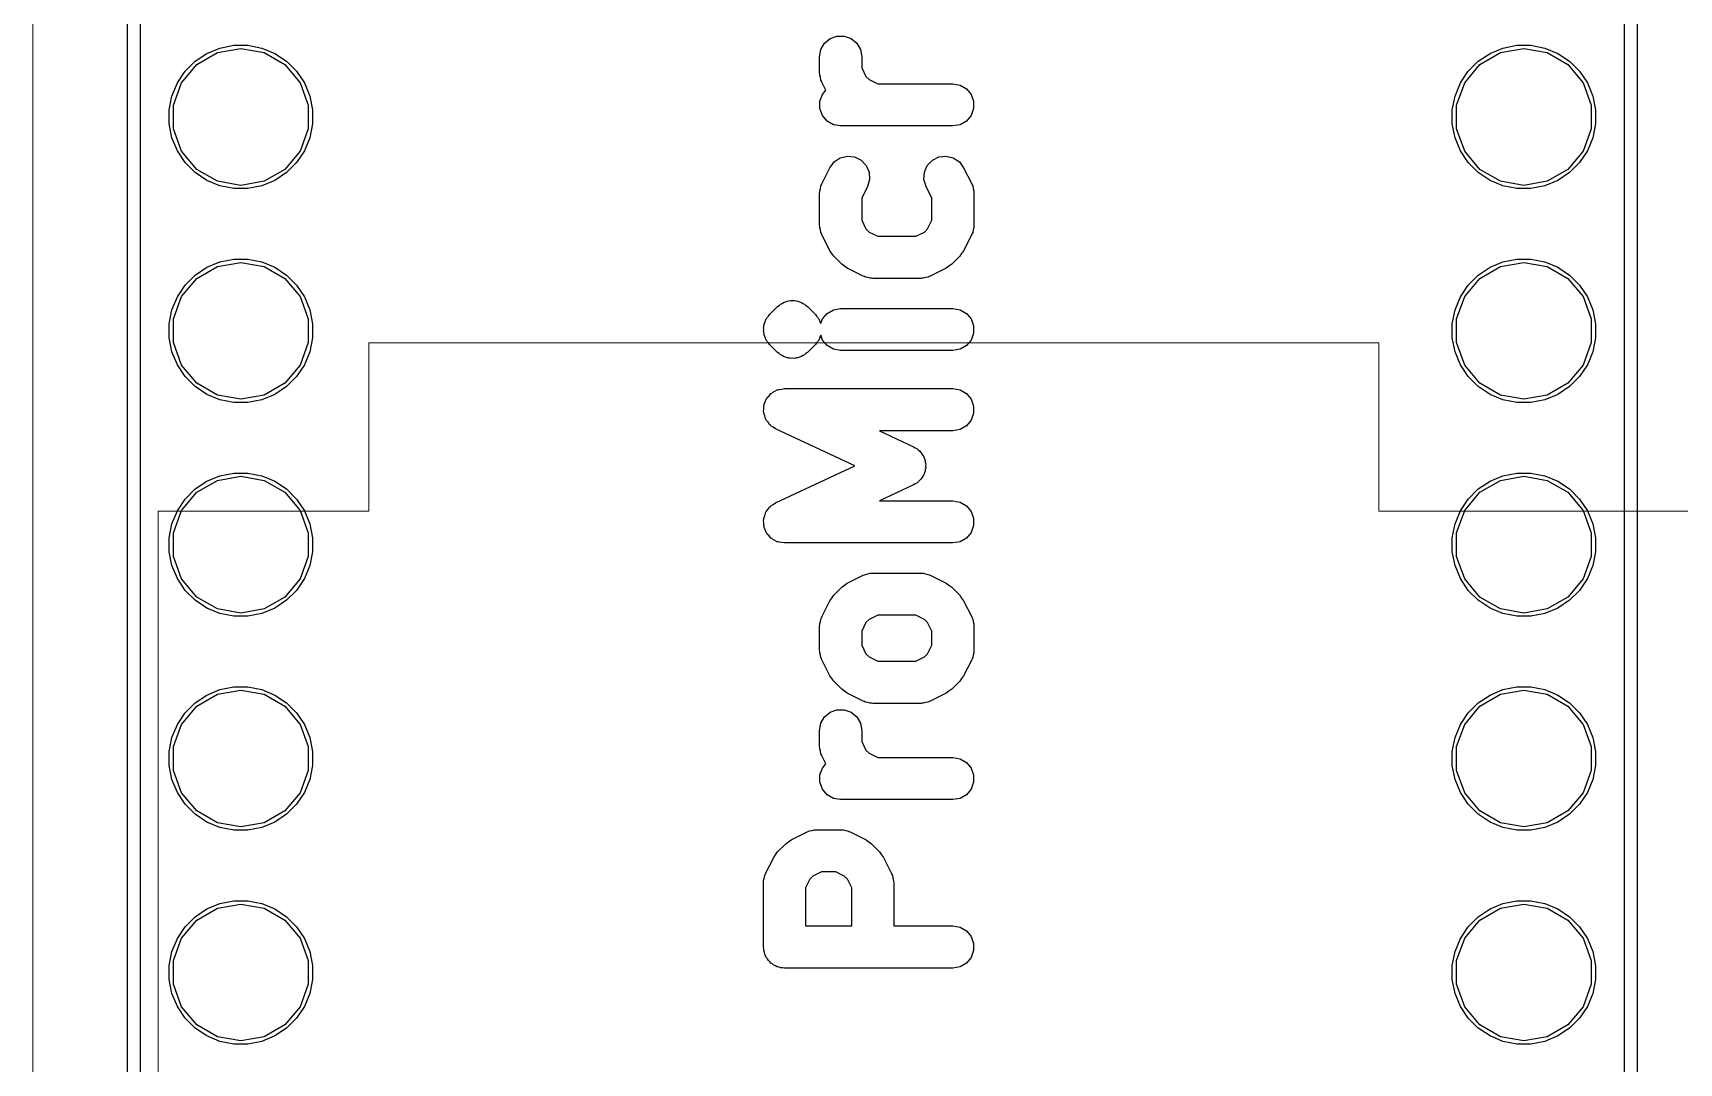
# Model space of a CAD drawing. Header units: millimetres. Extents: x 13 to 222, y -3 to 195.
# Drawn here: x 31.83 to 51.38, y 159.06 to 171.29 of the extents above; entities that cross this region are included whole.
import ezdxf

# ---------------------------------------------------------------- set-up
doc = ezdxf.new("R2010")
doc.units = ezdxf.units.MM
doc.header["$MEASUREMENT"] = 0
doc.layers.add('Ergodox plate', color=7, linetype='Continuous', lineweight=0, true_color=0xf6921e)
doc.layers.add('Orig switch cut', color=7, linetype='Continuous', lineweight=0, true_color=0xde3535)
doc.layers.add('Mask', color=134, linetype='Continuous')
doc.layers.add('Silk', color=142, linetype='Continuous')

msp = doc.modelspace()

# ---------------------------------------------------------------- linework, layer by layer
at = {"layer": 'Ergodox plate'}
msp.add_lwpolyline([(70.011, 155.409), (70.011, 165.611), (47.818, 165.611), (47.818, 167.611), (35.818, 167.611), (35.818, 165.611), (33.318, 165.611), (33.318, 155.409), (35.818, 155.409), (35.818, 153.409), (47.818, 153.409), (47.818, 155.409)], close=True, dxfattribs=at)
at = {"layer": 'Mask', "linetype": 'Continuous'}
for p, q in [((33.897, 171.048), (34.051, 171.112)), ((34.051, 171.112), (34.216, 171.145)), ((34.216, 171.145), (34.383, 171.145)), ((34.383, 171.145), (34.548, 171.112)), ((34.548, 171.112), (34.703, 171.048)), ((49.137, 171.048), (49.291, 171.112)), ((49.291, 171.112), (49.456, 171.145)), ((49.456, 171.145), (49.623, 171.145)), ((49.623, 171.145), (49.788, 171.112)), ((49.788, 171.112), (49.943, 171.048)), ((33.639, 170.836), (33.757, 170.955)), ((33.757, 170.955), (33.897, 171.048)), ((34.703, 171.048), (34.842, 170.955)), ((34.842, 170.955), (34.961, 170.836)), ((48.879, 170.836), (48.997, 170.955)), ((48.997, 170.955), (49.137, 171.048)), ((49.943, 171.048), (50.082, 170.955)), ((50.082, 170.955), (50.201, 170.836)), ((33.481, 170.542), (33.546, 170.697)), ((33.546, 170.697), (33.639, 170.836)), ((34.961, 170.836), (35.054, 170.697)), ((35.054, 170.697), (35.118, 170.542)), ((48.721, 170.542), (48.786, 170.697)), ((48.786, 170.697), (48.879, 170.836)), ((50.201, 170.836), (50.294, 170.697)), ((50.294, 170.697), (50.358, 170.542)), ((33.449, 170.377), (33.481, 170.542)), ((35.118, 170.542), (35.151, 170.377)), ((48.689, 170.377), (48.721, 170.542)), ((50.358, 170.542), (50.391, 170.377)), ((33.449, 170.21), (33.449, 170.377)), ((35.151, 170.377), (35.151, 170.21)), ((48.689, 170.21), (48.689, 170.377)), ((50.391, 170.377), (50.391, 170.21)), ((33.481, 170.045), (33.449, 170.21)), ((35.151, 170.21), (35.118, 170.045)), ((48.721, 170.045), (48.689, 170.21)), ((50.391, 170.21), (50.358, 170.045)), ((33.546, 169.891), (33.481, 170.045)), ((35.118, 170.045), (35.054, 169.891)), ((48.786, 169.891), (48.721, 170.045)), ((50.358, 170.045), (50.294, 169.891)), ((33.639, 169.751), (33.546, 169.891)), ((33.757, 169.633), (33.639, 169.751)), ((34.961, 169.751), (34.842, 169.633)), ((35.054, 169.891), (34.961, 169.751)), ((48.879, 169.751), (48.786, 169.891)), ((48.997, 169.633), (48.879, 169.751)), ((50.201, 169.751), (50.082, 169.633)), ((50.294, 169.891), (50.201, 169.751)), ((33.897, 169.539), (33.757, 169.633)), ((34.051, 169.475), (33.897, 169.539)), ((34.703, 169.539), (34.548, 169.475)), ((34.842, 169.633), (34.703, 169.539)), ((49.137, 169.539), (48.997, 169.633)), ((49.291, 169.475), (49.137, 169.539)), ((49.943, 169.539), (49.788, 169.475)), ((50.082, 169.633), (49.943, 169.539)), ((34.216, 169.443), (34.051, 169.475)), ((34.383, 169.443), (34.216, 169.443)), ((34.548, 169.475), (34.383, 169.443)), ((49.456, 169.443), (49.291, 169.475)), ((49.623, 169.443), (49.456, 169.443)), ((49.788, 169.475), (49.623, 169.443)), ((33.897, 168.508), (34.051, 168.572)), ((34.051, 168.572), (34.216, 168.605)), ((34.216, 168.605), (34.383, 168.605)), ((34.383, 168.605), (34.548, 168.572)), ((34.548, 168.572), (34.703, 168.508)), ((49.137, 168.508), (49.291, 168.572)), ((49.291, 168.572), (49.456, 168.605)), ((49.456, 168.605), (49.623, 168.605)), ((49.623, 168.605), (49.788, 168.572)), ((49.788, 168.572), (49.943, 168.508)), ((33.639, 168.296), (33.757, 168.415)), ((33.757, 168.415), (33.897, 168.508)), ((34.703, 168.508), (34.842, 168.415)), ((34.842, 168.415), (34.961, 168.296)), ((48.879, 168.296), (48.997, 168.415)), ((48.997, 168.415), (49.137, 168.508)), ((49.943, 168.508), (50.082, 168.415)), ((50.082, 168.415), (50.201, 168.296)), ((33.481, 168.002), (33.546, 168.157)), ((33.546, 168.157), (33.639, 168.296)), ((34.961, 168.296), (35.054, 168.157)), ((35.054, 168.157), (35.118, 168.002)), ((48.721, 168.002), (48.786, 168.157)), ((48.786, 168.157), (48.879, 168.296)), ((50.201, 168.296), (50.294, 168.157)), ((50.294, 168.157), (50.358, 168.002)), ((33.449, 167.837), (33.481, 168.002)), ((35.118, 168.002), (35.151, 167.837)), ((48.689, 167.837), (48.721, 168.002)), ((50.358, 168.002), (50.391, 167.837)), ((33.449, 167.67), (33.449, 167.837)), ((35.151, 167.837), (35.151, 167.67)), ((48.689, 167.67), (48.689, 167.837)), ((50.391, 167.837), (50.391, 167.67)), ((33.481, 167.505), (33.449, 167.67)), ((35.151, 167.67), (35.118, 167.505)), ((48.721, 167.505), (48.689, 167.67)), ((50.391, 167.67), (50.358, 167.505)), ((33.546, 167.351), (33.481, 167.505)), ((35.118, 167.505), (35.054, 167.351)), ((48.786, 167.351), (48.721, 167.505)), ((50.358, 167.505), (50.294, 167.351)), ((33.639, 167.211), (33.546, 167.351)), ((33.757, 167.093), (33.639, 167.211)), ((34.961, 167.211), (34.842, 167.093)), ((35.054, 167.351), (34.961, 167.211)), ((48.879, 167.211), (48.786, 167.351)), ((48.997, 167.093), (48.879, 167.211)), ((50.201, 167.211), (50.082, 167.093)), ((50.294, 167.351), (50.201, 167.211)), ((33.897, 166.999), (33.757, 167.093)), ((34.051, 166.935), (33.897, 166.999)), ((34.703, 166.999), (34.548, 166.935)), ((34.842, 167.093), (34.703, 166.999)), ((49.137, 166.999), (48.997, 167.093)), ((49.291, 166.935), (49.137, 166.999)), ((49.943, 166.999), (49.788, 166.935)), ((50.082, 167.093), (49.943, 166.999)), ((34.216, 166.903), (34.051, 166.935)), ((34.383, 166.903), (34.216, 166.903)), ((34.548, 166.935), (34.383, 166.903)), ((49.456, 166.903), (49.291, 166.935)), ((49.623, 166.903), (49.456, 166.903)), ((49.788, 166.935), (49.623, 166.903)), ((33.897, 165.968), (34.051, 166.032)), ((34.051, 166.032), (34.216, 166.065)), ((34.216, 166.065), (34.383, 166.065)), ((34.383, 166.065), (34.548, 166.032)), ((34.548, 166.032), (34.703, 165.968)), ((49.137, 165.968), (49.291, 166.032)), ((49.291, 166.032), (49.456, 166.065)), ((49.456, 166.065), (49.623, 166.065)), ((49.623, 166.065), (49.788, 166.032)), ((49.788, 166.032), (49.943, 165.968)), ((33.639, 165.756), (33.757, 165.875)), ((33.757, 165.875), (33.897, 165.968)), ((34.703, 165.968), (34.842, 165.875)), ((34.842, 165.875), (34.961, 165.756)), ((48.879, 165.756), (48.997, 165.875)), ((48.997, 165.875), (49.137, 165.968)), ((49.943, 165.968), (50.082, 165.875)), ((50.082, 165.875), (50.201, 165.756)), ((33.481, 165.462), (33.546, 165.617)), ((33.546, 165.617), (33.639, 165.756)), ((34.961, 165.756), (35.054, 165.617)), ((35.054, 165.617), (35.118, 165.462)), ((48.721, 165.462), (48.786, 165.617)), ((48.786, 165.617), (48.879, 165.756)), ((50.201, 165.756), (50.294, 165.617)), ((50.294, 165.617), (50.358, 165.462)), ((33.449, 165.297), (33.481, 165.462)), ((35.118, 165.462), (35.151, 165.297)), ((48.689, 165.297), (48.721, 165.462)), ((50.358, 165.462), (50.391, 165.297)), ((33.449, 165.13), (33.449, 165.297)), ((35.151, 165.297), (35.151, 165.13)), ((48.689, 165.13), (48.689, 165.297)), ((50.391, 165.297), (50.391, 165.13)), ((33.481, 164.965), (33.449, 165.13)), ((35.151, 165.13), (35.118, 164.965)), ((48.721, 164.965), (48.689, 165.13)), ((50.391, 165.13), (50.358, 164.965)), ((33.546, 164.811), (33.481, 164.965)), ((35.118, 164.965), (35.054, 164.811)), ((48.786, 164.811), (48.721, 164.965)), ((50.358, 164.965), (50.294, 164.811)), ((33.639, 164.671), (33.546, 164.811)), ((33.757, 164.553), (33.639, 164.671)), ((34.961, 164.671), (34.842, 164.553)), ((35.054, 164.811), (34.961, 164.671)), ((48.879, 164.671), (48.786, 164.811)), ((48.997, 164.553), (48.879, 164.671)), ((50.201, 164.671), (50.082, 164.553)), ((50.294, 164.811), (50.201, 164.671)), ((33.897, 164.459), (33.757, 164.553)), ((34.051, 164.395), (33.897, 164.459)), ((34.703, 164.459), (34.548, 164.395)), ((34.842, 164.553), (34.703, 164.459)), ((49.137, 164.459), (48.997, 164.553)), ((49.291, 164.395), (49.137, 164.459)), ((49.943, 164.459), (49.788, 164.395)), ((50.082, 164.553), (49.943, 164.459)), ((34.216, 164.363), (34.051, 164.395)), ((34.383, 164.363), (34.216, 164.363)), ((34.548, 164.395), (34.383, 164.363)), ((49.456, 164.363), (49.291, 164.395)), ((49.623, 164.363), (49.456, 164.363)), ((49.788, 164.395), (49.623, 164.363)), ((33.897, 163.428), (34.051, 163.492)), ((34.051, 163.492), (34.216, 163.525)), ((34.216, 163.525), (34.383, 163.525)), ((34.383, 163.525), (34.548, 163.492)), ((34.548, 163.492), (34.703, 163.428)), ((49.137, 163.428), (49.291, 163.492)), ((49.291, 163.492), (49.456, 163.525)), ((49.456, 163.525), (49.623, 163.525)), ((49.623, 163.525), (49.788, 163.492)), ((49.788, 163.492), (49.943, 163.428)), ((33.639, 163.216), (33.757, 163.335)), ((33.757, 163.335), (33.897, 163.428)), ((34.703, 163.428), (34.842, 163.335)), ((34.842, 163.335), (34.961, 163.216)), ((48.879, 163.216), (48.997, 163.335)), ((48.997, 163.335), (49.137, 163.428)), ((49.943, 163.428), (50.082, 163.335)), ((50.082, 163.335), (50.201, 163.216)), ((33.481, 162.922), (33.546, 163.077)), ((33.546, 163.077), (33.639, 163.216)), ((34.961, 163.216), (35.054, 163.077)), ((35.054, 163.077), (35.118, 162.922)), ((48.721, 162.922), (48.786, 163.077)), ((48.786, 163.077), (48.879, 163.216)), ((50.201, 163.216), (50.294, 163.077)), ((50.294, 163.077), (50.358, 162.922)), ((33.449, 162.757), (33.481, 162.922)), ((35.118, 162.922), (35.151, 162.757)), ((48.689, 162.757), (48.721, 162.922)), ((50.358, 162.922), (50.391, 162.757)), ((33.449, 162.59), (33.449, 162.757)), ((35.151, 162.757), (35.151, 162.59)), ((48.689, 162.59), (48.689, 162.757)), ((50.391, 162.757), (50.391, 162.59)), ((33.481, 162.425), (33.449, 162.59)), ((35.151, 162.59), (35.118, 162.425)), ((48.721, 162.425), (48.689, 162.59)), ((50.391, 162.59), (50.358, 162.425)), ((33.546, 162.271), (33.481, 162.425)), ((35.118, 162.425), (35.054, 162.271)), ((48.786, 162.271), (48.721, 162.425)), ((50.358, 162.425), (50.294, 162.271)), ((33.639, 162.131), (33.546, 162.271)), ((33.757, 162.013), (33.639, 162.131)), ((34.961, 162.131), (34.842, 162.013)), ((35.054, 162.271), (34.961, 162.131)), ((48.879, 162.131), (48.786, 162.271)), ((48.997, 162.013), (48.879, 162.131)), ((50.201, 162.131), (50.082, 162.013)), ((50.294, 162.271), (50.201, 162.131)), ((33.897, 161.919), (33.757, 162.013)), ((34.051, 161.855), (33.897, 161.919)), ((34.703, 161.919), (34.548, 161.855)), ((34.842, 162.013), (34.703, 161.919)), ((49.137, 161.919), (48.997, 162.013)), ((49.291, 161.855), (49.137, 161.919)), ((49.943, 161.919), (49.788, 161.855)), ((50.082, 162.013), (49.943, 161.919)), ((34.216, 161.823), (34.051, 161.855)), ((34.383, 161.823), (34.216, 161.823)), ((34.548, 161.855), (34.383, 161.823)), ((49.456, 161.823), (49.291, 161.855)), ((49.623, 161.823), (49.456, 161.823)), ((49.788, 161.855), (49.623, 161.823)), ((33.897, 160.888), (34.051, 160.952)), ((34.051, 160.952), (34.216, 160.985)), ((34.216, 160.985), (34.383, 160.985)), ((34.383, 160.985), (34.548, 160.952)), ((34.548, 160.952), (34.703, 160.888)), ((49.137, 160.888), (49.291, 160.952)), ((49.291, 160.952), (49.456, 160.985)), ((49.456, 160.985), (49.623, 160.985)), ((49.623, 160.985), (49.788, 160.952)), ((49.788, 160.952), (49.943, 160.888)), ((33.639, 160.676), (33.757, 160.795)), ((33.757, 160.795), (33.897, 160.888)), ((34.703, 160.888), (34.842, 160.795)), ((34.842, 160.795), (34.961, 160.676)), ((48.879, 160.676), (48.997, 160.795)), ((48.997, 160.795), (49.137, 160.888)), ((49.943, 160.888), (50.082, 160.795)), ((50.082, 160.795), (50.201, 160.676)), ((33.481, 160.382), (33.546, 160.537)), ((33.546, 160.537), (33.639, 160.676)), ((34.961, 160.676), (35.054, 160.537)), ((35.054, 160.537), (35.118, 160.382)), ((48.721, 160.382), (48.786, 160.537)), ((48.786, 160.537), (48.879, 160.676)), ((50.201, 160.676), (50.294, 160.537)), ((50.294, 160.537), (50.358, 160.382)), ((33.449, 160.217), (33.481, 160.382)), ((35.118, 160.382), (35.151, 160.217)), ((48.689, 160.217), (48.721, 160.382)), ((50.358, 160.382), (50.391, 160.217)), ((33.449, 160.05), (33.449, 160.217)), ((35.151, 160.217), (35.151, 160.05)), ((48.689, 160.05), (48.689, 160.217)), ((50.391, 160.217), (50.391, 160.05)), ((33.481, 159.885), (33.449, 160.05)), ((35.151, 160.05), (35.118, 159.885)), ((48.721, 159.885), (48.689, 160.05)), ((50.391, 160.05), (50.358, 159.885)), ((33.546, 159.731), (33.481, 159.885)), ((35.118, 159.885), (35.054, 159.731)), ((48.786, 159.731), (48.721, 159.885)), ((50.358, 159.885), (50.294, 159.731)), ((33.639, 159.591), (33.546, 159.731)), ((33.757, 159.473), (33.639, 159.591)), ((34.961, 159.591), (34.842, 159.473)), ((35.054, 159.731), (34.961, 159.591)), ((48.879, 159.591), (48.786, 159.731)), ((48.997, 159.473), (48.879, 159.591)), ((50.201, 159.591), (50.082, 159.473)), ((50.294, 159.731), (50.201, 159.591)), ((33.897, 159.379), (33.757, 159.473)), ((34.051, 159.315), (33.897, 159.379)), ((34.703, 159.379), (34.548, 159.315)), ((34.842, 159.473), (34.703, 159.379)), ((49.137, 159.379), (48.997, 159.473)), ((49.291, 159.315), (49.137, 159.379)), ((49.943, 159.379), (49.788, 159.315)), ((50.082, 159.473), (49.943, 159.379)), ((34.216, 159.283), (34.051, 159.315)), ((34.383, 159.283), (34.216, 159.283)), ((34.548, 159.315), (34.383, 159.283)), ((49.456, 159.283), (49.291, 159.315)), ((49.623, 159.283), (49.456, 159.283)), ((49.788, 159.315), (49.623, 159.283))]:
    msp.add_line(p, q, dxfattribs=at)
at = {"layer": 'Orig switch cut', "lineweight": 0}
msp.add_line((31.83, 181.98), (31.83, 148.764), dxfattribs=at)
at = {"layer": 'Silk', "linetype": 'Continuous'}
for p, q in [((32.955, 151.257), (32.955, 181.73)), ((33.105, 181.649), (33.105, 151.319)), ((50.735, 151.319), (50.735, 181.649)), ((50.885, 181.73), (50.885, 151.237)), ((34.022, 171.057), (34.3, 171.106)), ((34.3, 171.106), (34.577, 171.057)), ((41.174, 171.007), (41.189, 171.093)), ((41.189, 171.093), (41.232, 171.168)), ((41.232, 171.168), (41.299, 171.224)), ((41.299, 171.224), (41.38, 171.254)), ((41.38, 171.254), (41.467, 171.254)), ((41.467, 171.254), (41.549, 171.224)), ((41.549, 171.224), (41.615, 171.168)), ((41.615, 171.168), (41.659, 171.093)), ((41.659, 171.093), (41.674, 171.007)), ((49.262, 171.057), (49.54, 171.106)), ((49.54, 171.106), (49.817, 171.057)), ((33.596, 170.7), (33.777, 170.916)), ((33.777, 170.916), (34.022, 171.057)), ((34.577, 171.057), (34.822, 170.916)), ((34.822, 170.916), (35.003, 170.7)), ((41.174, 170.817), (41.174, 171.007)), ((41.674, 171.007), (41.674, 170.876)), ((48.836, 170.7), (49.017, 170.916)), ((49.017, 170.916), (49.262, 171.057)), ((49.817, 171.057), (50.062, 170.916)), ((50.062, 170.916), (50.243, 170.7)), ((33.5, 170.435), (33.596, 170.7)), ((35.003, 170.7), (35.1, 170.435)), ((41.176, 170.803), (41.174, 170.817)), ((41.175, 170.788), (41.176, 170.803)), ((41.184, 170.76), (41.175, 170.788)), ((41.189, 170.731), (41.184, 170.76)), ((41.196, 170.719), (41.189, 170.731)), ((41.2, 170.705), (41.196, 170.719)), ((41.248, 170.61), (41.2, 170.705)), ((41.674, 170.876), (41.724, 170.775)), ((41.724, 170.775), (41.762, 170.737)), ((41.762, 170.737), (41.864, 170.686)), ((48.74, 170.435), (48.836, 170.7)), ((50.243, 170.7), (50.34, 170.435)), ((41.177, 170.479), (41.207, 170.561)), ((41.207, 170.561), (41.248, 170.61)), ((41.864, 170.686), (42.757, 170.686)), ((42.757, 170.686), (42.842, 170.671)), ((42.842, 170.671), (42.918, 170.628)), ((42.918, 170.628), (42.973, 170.561)), ((42.973, 170.561), (43.003, 170.479)), ((33.5, 170.153), (33.5, 170.435)), ((35.1, 170.435), (35.1, 170.153)), ((41.177, 170.393), (41.177, 170.479)), ((41.207, 170.311), (41.177, 170.393)), ((41.263, 170.244), (41.207, 170.311)), ((42.973, 170.311), (42.918, 170.244)), ((43.003, 170.393), (42.973, 170.311)), ((43.003, 170.479), (43.003, 170.393)), ((48.74, 170.153), (48.74, 170.435)), ((50.34, 170.435), (50.34, 170.153)), ((33.596, 169.887), (33.5, 170.153)), ((35.1, 170.153), (35.003, 169.887)), ((41.338, 170.201), (41.263, 170.244)), ((41.424, 170.186), (41.338, 170.201)), ((42.757, 170.186), (41.424, 170.186)), ((42.842, 170.201), (42.757, 170.186)), ((42.918, 170.244), (42.842, 170.201)), ((48.836, 169.887), (48.74, 170.153)), ((50.34, 170.153), (50.243, 169.887)), ((33.777, 169.671), (33.596, 169.887)), ((35.003, 169.887), (34.822, 169.671)), ((41.295, 169.691), (41.347, 169.76)), ((41.347, 169.76), (41.419, 169.808)), ((41.419, 169.808), (41.504, 169.828)), ((41.504, 169.828), (41.59, 169.818)), ((41.59, 169.818), (41.668, 169.78)), ((41.668, 169.78), (41.727, 169.717)), ((41.727, 169.717), (41.762, 169.637)), ((42.419, 169.637), (42.453, 169.717)), ((42.453, 169.717), (42.513, 169.78)), ((42.513, 169.78), (42.59, 169.818)), ((42.59, 169.818), (42.677, 169.828)), ((42.677, 169.828), (42.761, 169.808)), ((42.761, 169.808), (42.834, 169.76)), ((42.834, 169.76), (42.885, 169.691)), ((49.017, 169.671), (48.836, 169.887)), ((50.243, 169.887), (50.062, 169.671)), ((34.022, 169.53), (33.777, 169.671)), ((34.3, 169.481), (34.022, 169.53)), ((34.577, 169.53), (34.3, 169.481)), ((34.822, 169.671), (34.577, 169.53)), ((41.2, 169.5), (41.295, 169.691)), ((41.767, 169.55), (41.742, 169.467)), ((41.762, 169.637), (41.767, 169.55)), ((42.413, 169.55), (42.419, 169.637)), ((42.438, 169.467), (42.413, 169.55)), ((42.885, 169.691), (42.981, 169.5)), ((49.262, 169.53), (49.017, 169.671)), ((49.54, 169.481), (49.262, 169.53)), ((49.817, 169.53), (49.54, 169.481)), ((50.062, 169.671), (49.817, 169.53)), ((41.174, 169.388), (41.176, 169.403)), ((41.174, 169.007), (41.174, 169.388)), ((41.175, 169.417), (41.184, 169.445)), ((41.176, 169.403), (41.175, 169.417)), ((41.184, 169.445), (41.189, 169.474)), ((41.189, 169.474), (41.196, 169.486)), ((41.196, 169.486), (41.2, 169.5)), ((41.742, 169.467), (41.674, 169.329)), ((41.674, 169.329), (41.674, 169.066)), ((42.507, 169.329), (42.438, 169.467)), ((42.507, 169.066), (42.507, 169.329)), ((42.981, 169.5), (42.985, 169.486)), ((42.985, 169.486), (42.992, 169.474)), ((42.992, 169.474), (42.997, 169.445)), ((42.997, 169.445), (43.005, 169.417)), ((43.005, 169.417), (43.004, 169.403)), ((43.004, 169.403), (43.007, 169.388)), ((43.007, 169.388), (43.007, 169.007)), ((41.176, 168.993), (41.174, 169.007)), ((41.175, 168.979), (41.176, 168.993)), ((41.184, 168.951), (41.175, 168.979)), ((41.189, 168.922), (41.184, 168.951)), ((41.674, 169.066), (41.724, 168.965)), ((41.724, 168.965), (41.762, 168.927)), ((42.418, 168.927), (42.456, 168.965)), ((42.456, 168.965), (42.507, 169.066)), ((42.997, 168.951), (42.992, 168.922)), ((43.005, 168.979), (42.997, 168.951)), ((43.007, 169.007), (43.004, 168.993)), ((43.004, 168.993), (43.005, 168.979)), ((41.196, 168.909), (41.189, 168.922)), ((41.2, 168.896), (41.196, 168.909)), ((41.295, 168.705), (41.2, 168.896)), ((41.762, 168.927), (41.864, 168.876)), ((41.864, 168.876), (42.317, 168.876)), ((42.317, 168.876), (42.418, 168.927)), ((42.981, 168.896), (42.885, 168.705)), ((42.985, 168.909), (42.981, 168.896)), ((42.992, 168.922), (42.985, 168.909)), ((34.022, 168.517), (34.3, 168.566)), ((34.3, 168.566), (34.577, 168.517)), ((41.319, 168.673), (41.295, 168.705)), ((41.342, 168.64), (41.319, 168.673)), ((41.437, 168.545), (41.342, 168.64)), ((41.47, 168.522), (41.437, 168.545)), ((42.743, 168.545), (42.71, 168.522)), ((42.838, 168.64), (42.743, 168.545)), ((42.861, 168.673), (42.838, 168.64)), ((42.885, 168.705), (42.861, 168.673)), ((49.262, 168.517), (49.54, 168.566)), ((49.54, 168.566), (49.817, 168.517)), ((33.596, 168.16), (33.777, 168.376)), ((33.777, 168.376), (34.022, 168.517)), ((34.577, 168.517), (34.822, 168.376)), ((34.822, 168.376), (35.003, 168.16)), ((41.502, 168.498), (41.47, 168.522)), ((41.693, 168.403), (41.502, 168.498)), ((41.707, 168.399), (41.693, 168.403)), ((41.719, 168.392), (41.707, 168.399)), ((41.748, 168.386), (41.719, 168.392)), ((41.776, 168.378), (41.748, 168.386)), ((41.79, 168.379), (41.776, 168.378)), ((41.805, 168.376), (41.79, 168.379)), ((42.376, 168.376), (41.805, 168.376)), ((42.39, 168.379), (42.376, 168.376)), ((42.405, 168.378), (42.39, 168.379)), ((42.433, 168.386), (42.405, 168.378)), ((42.461, 168.392), (42.433, 168.386)), ((42.474, 168.399), (42.461, 168.392)), ((42.488, 168.403), (42.474, 168.399)), ((42.678, 168.498), (42.488, 168.403)), ((42.71, 168.522), (42.678, 168.498)), ((48.836, 168.16), (49.017, 168.376)), ((49.017, 168.376), (49.262, 168.517)), ((49.817, 168.517), (50.062, 168.376)), ((50.062, 168.376), (50.243, 168.16)), ((33.5, 167.895), (33.596, 168.16)), ((35.003, 168.16), (35.1, 167.895)), ((48.74, 167.895), (48.836, 168.16)), ((50.243, 168.16), (50.34, 167.895)), ((40.58, 167.946), (40.675, 168.041)), ((40.675, 168.041), (40.693, 168.054)), ((40.693, 168.054), (40.709, 168.069)), ((40.709, 168.069), (40.729, 168.079)), ((40.729, 168.079), (40.747, 168.091)), ((40.747, 168.091), (40.768, 168.097)), ((40.768, 168.097), (40.787, 168.106)), ((40.787, 168.106), (40.809, 168.108)), ((40.809, 168.108), (40.83, 168.114)), ((40.83, 168.114), (40.852, 168.112)), ((40.852, 168.112), (40.874, 168.114)), ((40.874, 168.114), (40.895, 168.108)), ((40.895, 168.108), (40.917, 168.106)), ((40.917, 168.106), (40.937, 168.097)), ((40.937, 168.097), (40.958, 168.091)), ((40.958, 168.091), (40.976, 168.079)), ((40.976, 168.079), (40.996, 168.069)), ((40.996, 168.069), (41.011, 168.054)), ((41.011, 168.054), (41.029, 168.041)), ((41.029, 168.041), (41.124, 167.946)), ((41.207, 167.894), (41.263, 167.961)), ((41.263, 167.961), (41.338, 168.004)), ((41.338, 168.004), (41.424, 168.019)), ((41.424, 168.019), (42.757, 168.019)), ((42.757, 168.019), (42.842, 168.004)), ((42.842, 168.004), (42.918, 167.961)), ((42.918, 167.961), (42.973, 167.894)), ((33.5, 167.613), (33.5, 167.895)), ((35.1, 167.895), (35.1, 167.613)), ((40.508, 167.791), (40.511, 167.802)), ((40.51, 167.769), (40.508, 167.791)), ((40.508, 167.748), (40.51, 167.769)), ((40.511, 167.813), (40.514, 167.823)), ((40.511, 167.802), (40.511, 167.813)), ((40.514, 167.823), (40.515, 167.834)), ((40.515, 167.834), (40.525, 167.854)), ((40.525, 167.854), (40.53, 167.875)), ((40.53, 167.875), (40.537, 167.884)), ((40.537, 167.884), (40.54, 167.894)), ((40.54, 167.894), (40.547, 167.903)), ((40.547, 167.903), (40.552, 167.913)), ((40.552, 167.913), (40.568, 167.928)), ((40.568, 167.928), (40.58, 167.946)), ((41.124, 167.946), (41.137, 167.928)), ((41.137, 167.928), (41.152, 167.913)), ((41.152, 167.913), (41.157, 167.903)), ((41.157, 167.903), (41.164, 167.894)), ((41.164, 167.894), (41.168, 167.884)), ((41.168, 167.884), (41.174, 167.875)), ((41.174, 167.875), (41.18, 167.854)), ((41.18, 167.854), (41.187, 167.839)), ((41.187, 167.839), (41.207, 167.894)), ((42.973, 167.894), (43.003, 167.813)), ((43.003, 167.813), (43.003, 167.726)), ((48.74, 167.613), (48.74, 167.895)), ((50.34, 167.895), (50.34, 167.613)), ((33.596, 167.347), (33.5, 167.613)), ((35.1, 167.613), (35.003, 167.347)), ((40.511, 167.737), (40.508, 167.748)), ((40.511, 167.726), (40.511, 167.737)), ((40.514, 167.716), (40.511, 167.726)), ((40.515, 167.705), (40.514, 167.716)), ((40.525, 167.685), (40.515, 167.705)), ((40.53, 167.664), (40.525, 167.685)), ((40.537, 167.655), (40.53, 167.664)), ((40.54, 167.644), (40.537, 167.655)), ((40.547, 167.636), (40.54, 167.644)), ((40.552, 167.626), (40.547, 167.636)), ((40.568, 167.61), (40.552, 167.626)), ((40.58, 167.593), (40.568, 167.61)), ((40.675, 167.497), (40.58, 167.593)), ((41.124, 167.593), (41.029, 167.497)), ((41.137, 167.61), (41.124, 167.593)), ((41.152, 167.626), (41.137, 167.61)), ((41.157, 167.636), (41.152, 167.626)), ((41.164, 167.644), (41.157, 167.636)), ((41.168, 167.655), (41.164, 167.644)), ((41.174, 167.664), (41.168, 167.655)), ((41.18, 167.685), (41.174, 167.664)), ((41.187, 167.7), (41.18, 167.685)), ((41.207, 167.644), (41.187, 167.7)), ((41.263, 167.578), (41.207, 167.644)), ((41.338, 167.534), (41.263, 167.578)), ((42.918, 167.578), (42.842, 167.534)), ((42.973, 167.644), (42.918, 167.578)), ((43.003, 167.726), (42.973, 167.644)), ((48.836, 167.347), (48.74, 167.613)), ((50.34, 167.613), (50.243, 167.347)), ((40.693, 167.485), (40.675, 167.497)), ((40.709, 167.469), (40.693, 167.485)), ((40.729, 167.46), (40.709, 167.469)), ((40.747, 167.448), (40.729, 167.46)), ((40.768, 167.442), (40.747, 167.448)), ((40.787, 167.433), (40.768, 167.442)), ((40.809, 167.431), (40.787, 167.433)), ((40.83, 167.425), (40.809, 167.431)), ((40.852, 167.427), (40.83, 167.425)), ((40.874, 167.425), (40.852, 167.427)), ((40.895, 167.431), (40.874, 167.425)), ((40.917, 167.433), (40.895, 167.431)), ((40.937, 167.442), (40.917, 167.433)), ((40.958, 167.448), (40.937, 167.442)), ((40.976, 167.46), (40.958, 167.448)), ((40.996, 167.469), (40.976, 167.46)), ((41.011, 167.485), (40.996, 167.469)), ((41.029, 167.497), (41.011, 167.485)), ((41.424, 167.519), (41.338, 167.534)), ((42.757, 167.519), (41.424, 167.519)), ((42.842, 167.534), (42.757, 167.519)), ((33.777, 167.131), (33.596, 167.347)), ((35.003, 167.347), (34.822, 167.131)), ((49.017, 167.131), (48.836, 167.347)), ((50.243, 167.347), (50.062, 167.131)), ((34.022, 166.99), (33.777, 167.131)), ((34.3, 166.941), (34.022, 166.99)), ((34.577, 166.99), (34.3, 166.941)), ((34.822, 167.131), (34.577, 166.99)), ((40.552, 166.96), (40.575, 166.983)), ((40.575, 166.983), (40.596, 167.008)), ((40.596, 167.008), (40.606, 167.014)), ((40.606, 167.014), (40.614, 167.022)), ((40.614, 167.022), (40.643, 167.036)), ((40.643, 167.036), (40.671, 167.052)), ((40.671, 167.052), (40.682, 167.054)), ((40.682, 167.054), (40.692, 167.058)), ((40.692, 167.058), (40.725, 167.061)), ((40.725, 167.061), (40.757, 167.067)), ((40.757, 167.067), (42.757, 167.067)), ((42.757, 167.067), (42.842, 167.052)), ((42.842, 167.052), (42.918, 167.008)), ((42.918, 167.008), (42.973, 166.942)), ((49.262, 166.99), (49.017, 167.131)), ((49.54, 166.941), (49.262, 166.99)), ((49.817, 166.99), (49.54, 166.941)), ((50.062, 167.131), (49.817, 166.99)), ((40.508, 166.795), (40.511, 166.828)), ((40.511, 166.785), (40.508, 166.795)), ((40.511, 166.86), (40.514, 166.871)), ((40.511, 166.828), (40.511, 166.86)), ((40.511, 166.774), (40.511, 166.785)), ((40.514, 166.871), (40.515, 166.882)), ((40.515, 166.882), (40.529, 166.911)), ((40.529, 166.911), (40.54, 166.942)), ((40.54, 166.942), (40.548, 166.95)), ((40.548, 166.95), (40.552, 166.96)), ((42.973, 166.942), (43.003, 166.86)), ((43.003, 166.86), (43.003, 166.774)), ((40.522, 166.743), (40.511, 166.774)), ((40.53, 166.711), (40.522, 166.743)), ((40.537, 166.702), (40.53, 166.711)), ((40.54, 166.692), (40.537, 166.702)), ((40.561, 166.667), (40.54, 166.692)), ((40.58, 166.64), (40.561, 166.667)), ((40.589, 166.634), (40.58, 166.64)), ((40.596, 166.625), (40.589, 166.634)), ((40.624, 166.609), (40.596, 166.625)), ((40.651, 166.59), (40.624, 166.609)), ((41.594, 166.15), (40.651, 166.59)), ((42.918, 166.625), (42.842, 166.582)), ((42.973, 166.692), (42.918, 166.625)), ((43.003, 166.774), (42.973, 166.692)), ((42.757, 166.567), (41.884, 166.567)), ((41.884, 166.567), (42.291, 166.377)), ((42.842, 166.582), (42.757, 166.567)), ((42.291, 166.377), (42.309, 166.364)), ((42.309, 166.364), (42.329, 166.355)), ((42.329, 166.355), (42.344, 166.34)), ((42.344, 166.34), (42.362, 166.327)), ((42.362, 166.327), (42.375, 166.309)), ((42.375, 166.309), (42.39, 166.294)), ((42.39, 166.294), (42.4, 166.274)), ((42.4, 166.274), (42.412, 166.256)), ((42.412, 166.256), (42.418, 166.235)), ((42.418, 166.235), (42.427, 166.215)), ((42.427, 166.215), (42.429, 166.193)), ((34.022, 165.977), (34.3, 166.026)), ((34.3, 166.026), (34.577, 165.977)), ((40.651, 165.71), (41.594, 166.15)), ((42.39, 166.007), (42.375, 165.991)), ((42.4, 166.027), (42.39, 166.007)), ((42.412, 166.045), (42.4, 166.027)), ((42.418, 166.066), (42.412, 166.045)), ((42.427, 166.086), (42.418, 166.066)), ((42.429, 166.107), (42.427, 166.086)), ((42.429, 166.193), (42.435, 166.172)), ((42.435, 166.129), (42.429, 166.107)), ((42.435, 166.172), (42.433, 166.15)), ((42.433, 166.15), (42.435, 166.129)), ((49.262, 165.977), (49.54, 166.026)), ((49.54, 166.026), (49.817, 165.977)), ((33.596, 165.62), (33.777, 165.836)), ((33.777, 165.836), (34.022, 165.977)), ((34.577, 165.977), (34.822, 165.836)), ((34.822, 165.836), (35.003, 165.62)), ((42.291, 165.924), (41.884, 165.734)), ((42.309, 165.936), (42.291, 165.924)), ((42.329, 165.945), (42.309, 165.936)), ((42.344, 165.961), (42.329, 165.945)), ((42.362, 165.974), (42.344, 165.961)), ((42.375, 165.991), (42.362, 165.974)), ((48.836, 165.62), (49.017, 165.836)), ((49.017, 165.836), (49.262, 165.977)), ((49.817, 165.977), (50.062, 165.836)), ((50.062, 165.836), (50.243, 165.62)), ((33.5, 165.355), (33.596, 165.62)), ((35.003, 165.62), (35.1, 165.355)), ((40.54, 165.609), (40.561, 165.634)), ((40.561, 165.634), (40.58, 165.66)), ((40.58, 165.66), (40.589, 165.667)), ((40.589, 165.667), (40.596, 165.675)), ((40.596, 165.675), (40.624, 165.691)), ((40.624, 165.691), (40.651, 165.71)), ((41.884, 165.734), (42.757, 165.734)), ((42.757, 165.734), (42.842, 165.719)), ((42.842, 165.719), (42.918, 165.675)), ((42.918, 165.675), (42.973, 165.609)), ((48.74, 165.355), (48.836, 165.62)), ((50.243, 165.62), (50.34, 165.355)), ((40.508, 165.505), (40.511, 165.516)), ((40.511, 165.473), (40.508, 165.505)), ((40.511, 165.527), (40.522, 165.558)), ((40.511, 165.516), (40.511, 165.527)), ((40.511, 165.44), (40.511, 165.473)), ((40.514, 165.43), (40.511, 165.44)), ((40.515, 165.419), (40.514, 165.43)), ((40.529, 165.389), (40.515, 165.419)), ((40.522, 165.558), (40.53, 165.589)), ((40.53, 165.589), (40.537, 165.598)), ((40.537, 165.598), (40.54, 165.609)), ((42.973, 165.609), (43.003, 165.527)), ((43.003, 165.44), (42.973, 165.359)), ((43.003, 165.527), (43.003, 165.44)), ((33.5, 165.073), (33.5, 165.355)), ((35.1, 165.355), (35.1, 165.073)), ((40.54, 165.359), (40.529, 165.389)), ((40.548, 165.35), (40.54, 165.359)), ((40.552, 165.34), (40.548, 165.35)), ((40.575, 165.317), (40.552, 165.34)), ((40.596, 165.292), (40.575, 165.317)), ((40.606, 165.287), (40.596, 165.292)), ((40.614, 165.279), (40.606, 165.287)), ((40.643, 165.265), (40.614, 165.279)), ((40.671, 165.249), (40.643, 165.265)), ((40.682, 165.247), (40.671, 165.249)), ((40.692, 165.242), (40.682, 165.247)), ((40.725, 165.239), (40.692, 165.242)), ((40.757, 165.234), (40.725, 165.239)), ((42.757, 165.234), (40.757, 165.234)), ((42.842, 165.249), (42.757, 165.234)), ((42.918, 165.292), (42.842, 165.249)), ((42.973, 165.359), (42.918, 165.292)), ((48.74, 165.073), (48.74, 165.355)), ((50.34, 165.355), (50.34, 165.073)), ((33.596, 164.807), (33.5, 165.073)), ((35.1, 165.073), (35.003, 164.807)), ((48.836, 164.807), (48.74, 165.073)), ((50.34, 165.073), (50.243, 164.807)), ((41.502, 164.755), (41.693, 164.85)), ((41.693, 164.85), (41.707, 164.854)), ((41.707, 164.854), (41.719, 164.861)), ((41.719, 164.861), (41.748, 164.866)), ((41.748, 164.866), (41.776, 164.875)), ((41.776, 164.875), (41.79, 164.874)), ((41.79, 164.874), (41.805, 164.876)), ((41.805, 164.876), (42.376, 164.876)), ((42.376, 164.876), (42.39, 164.874)), ((42.39, 164.874), (42.405, 164.875)), ((42.405, 164.875), (42.433, 164.866)), ((42.433, 164.866), (42.461, 164.861)), ((42.461, 164.861), (42.474, 164.854)), ((42.474, 164.854), (42.488, 164.85)), ((42.488, 164.85), (42.678, 164.755)), ((33.777, 164.591), (33.596, 164.807)), ((35.003, 164.807), (34.822, 164.591)), ((41.342, 164.613), (41.437, 164.708)), ((41.437, 164.708), (41.47, 164.731)), ((41.47, 164.731), (41.502, 164.755)), ((42.678, 164.755), (42.71, 164.731)), ((42.71, 164.731), (42.743, 164.708)), ((42.743, 164.708), (42.838, 164.613)), ((49.017, 164.591), (48.836, 164.807)), ((50.243, 164.807), (50.062, 164.591)), ((34.022, 164.45), (33.777, 164.591)), ((34.3, 164.401), (34.022, 164.45)), ((34.577, 164.45), (34.3, 164.401)), ((34.822, 164.591), (34.577, 164.45)), ((41.2, 164.357), (41.295, 164.548)), ((41.295, 164.548), (41.319, 164.58)), ((41.319, 164.58), (41.342, 164.613)), ((42.838, 164.613), (42.861, 164.58)), ((42.861, 164.58), (42.885, 164.548)), ((42.885, 164.548), (42.981, 164.357)), ((49.262, 164.45), (49.017, 164.591)), ((49.54, 164.401), (49.262, 164.45)), ((49.817, 164.45), (49.54, 164.401)), ((50.062, 164.591), (49.817, 164.45)), ((41.174, 164.246), (41.176, 164.26)), ((41.174, 163.96), (41.174, 164.246)), ((41.175, 164.274), (41.184, 164.302)), ((41.176, 164.26), (41.175, 164.274)), ((41.184, 164.302), (41.189, 164.331)), ((41.189, 164.331), (41.196, 164.344)), ((41.196, 164.344), (41.2, 164.357)), ((41.724, 164.288), (41.674, 164.186)), ((41.762, 164.326), (41.724, 164.288)), ((41.864, 164.376), (41.762, 164.326)), ((42.317, 164.376), (41.864, 164.376)), ((42.418, 164.326), (42.317, 164.376)), ((42.456, 164.288), (42.418, 164.326)), ((42.507, 164.186), (42.456, 164.288)), ((42.981, 164.357), (42.985, 164.344)), ((42.985, 164.344), (42.992, 164.331)), ((42.992, 164.331), (42.997, 164.302)), ((42.997, 164.302), (43.005, 164.274)), ((43.005, 164.274), (43.004, 164.26)), ((43.004, 164.26), (43.007, 164.246)), ((43.007, 164.246), (43.007, 163.96)), ((41.674, 164.186), (41.674, 164.019)), ((42.507, 164.019), (42.507, 164.186)), ((41.176, 163.946), (41.174, 163.96)), ((41.175, 163.931), (41.176, 163.946)), ((41.184, 163.903), (41.175, 163.931)), ((41.189, 163.874), (41.184, 163.903)), ((41.196, 163.862), (41.189, 163.874)), ((41.2, 163.848), (41.196, 163.862)), ((41.674, 164.019), (41.724, 163.917)), ((41.724, 163.917), (41.762, 163.88)), ((41.762, 163.88), (41.864, 163.829)), ((42.317, 163.829), (42.418, 163.88)), ((42.418, 163.88), (42.456, 163.917)), ((42.456, 163.917), (42.507, 164.019)), ((42.985, 163.862), (42.981, 163.848)), ((42.992, 163.874), (42.985, 163.862)), ((42.997, 163.903), (42.992, 163.874)), ((43.005, 163.931), (42.997, 163.903)), ((43.007, 163.96), (43.004, 163.946)), ((43.004, 163.946), (43.005, 163.931)), ((41.295, 163.658), (41.2, 163.848)), ((41.319, 163.625), (41.295, 163.658)), ((41.864, 163.829), (42.317, 163.829)), ((42.885, 163.658), (42.861, 163.625)), ((42.981, 163.848), (42.885, 163.658)), ((34.022, 163.437), (34.3, 163.486)), ((34.3, 163.486), (34.577, 163.437)), ((41.342, 163.593), (41.319, 163.625)), ((41.437, 163.497), (41.342, 163.593)), ((41.47, 163.474), (41.437, 163.497)), ((41.502, 163.45), (41.47, 163.474)), ((42.71, 163.474), (42.678, 163.45)), ((42.743, 163.497), (42.71, 163.474)), ((42.838, 163.593), (42.743, 163.497)), ((42.861, 163.625), (42.838, 163.593)), ((49.262, 163.437), (49.54, 163.486)), ((49.54, 163.486), (49.817, 163.437)), ((33.596, 163.08), (33.777, 163.296)), ((33.777, 163.296), (34.022, 163.437)), ((34.577, 163.437), (34.822, 163.296)), ((34.822, 163.296), (35.003, 163.08)), ((41.693, 163.355), (41.502, 163.45)), ((41.707, 163.351), (41.693, 163.355)), ((41.719, 163.344), (41.707, 163.351)), ((41.748, 163.339), (41.719, 163.344)), ((41.776, 163.33), (41.748, 163.339)), ((41.79, 163.331), (41.776, 163.33)), ((41.805, 163.329), (41.79, 163.331)), ((42.376, 163.329), (41.805, 163.329)), ((42.39, 163.331), (42.376, 163.329)), ((42.405, 163.33), (42.39, 163.331)), ((42.433, 163.339), (42.405, 163.33)), ((42.461, 163.344), (42.433, 163.339)), ((42.474, 163.351), (42.461, 163.344)), ((42.488, 163.355), (42.474, 163.351)), ((42.678, 163.45), (42.488, 163.355)), ((48.836, 163.08), (49.017, 163.296)), ((49.017, 163.296), (49.262, 163.437)), ((49.817, 163.437), (50.062, 163.296)), ((50.062, 163.296), (50.243, 163.08)), ((33.5, 162.815), (33.596, 163.08)), ((35.003, 163.08), (35.1, 162.815)), ((41.174, 163.007), (41.189, 163.093)), ((41.189, 163.093), (41.232, 163.168)), ((41.232, 163.168), (41.299, 163.224)), ((41.299, 163.224), (41.38, 163.254)), ((41.38, 163.254), (41.467, 163.254)), ((41.467, 163.254), (41.549, 163.224)), ((41.549, 163.224), (41.615, 163.168)), ((41.615, 163.168), (41.659, 163.093)), ((41.659, 163.093), (41.674, 163.007)), ((48.74, 162.815), (48.836, 163.08)), ((50.243, 163.08), (50.34, 162.815)), ((41.174, 162.817), (41.174, 163.007)), ((41.674, 163.007), (41.674, 162.876)), ((41.674, 162.876), (41.724, 162.775)), ((33.5, 162.533), (33.5, 162.815)), ((35.1, 162.815), (35.1, 162.533)), ((41.176, 162.803), (41.174, 162.817)), ((41.175, 162.788), (41.176, 162.803)), ((41.184, 162.76), (41.175, 162.788)), ((41.189, 162.731), (41.184, 162.76)), ((41.196, 162.719), (41.189, 162.731)), ((41.2, 162.705), (41.196, 162.719)), ((41.248, 162.61), (41.2, 162.705)), ((41.724, 162.775), (41.762, 162.737)), ((41.762, 162.737), (41.864, 162.686)), ((41.864, 162.686), (42.757, 162.686)), ((42.757, 162.686), (42.842, 162.671)), ((48.74, 162.533), (48.74, 162.815)), ((50.34, 162.815), (50.34, 162.533)), ((33.596, 162.267), (33.5, 162.533)), ((35.1, 162.533), (35.003, 162.267)), ((41.177, 162.479), (41.207, 162.561)), ((41.207, 162.561), (41.248, 162.61)), ((42.842, 162.671), (42.918, 162.628)), ((42.918, 162.628), (42.973, 162.561)), ((42.973, 162.561), (43.003, 162.479)), ((48.836, 162.267), (48.74, 162.533)), ((50.34, 162.533), (50.243, 162.267)), ((41.177, 162.393), (41.177, 162.479)), ((41.207, 162.311), (41.177, 162.393)), ((41.263, 162.244), (41.207, 162.311)), ((42.973, 162.311), (42.918, 162.244)), ((43.003, 162.393), (42.973, 162.311)), ((43.003, 162.479), (43.003, 162.393)), ((33.777, 162.051), (33.596, 162.267)), ((35.003, 162.267), (34.822, 162.051)), ((41.338, 162.201), (41.263, 162.244)), ((41.424, 162.186), (41.338, 162.201)), ((42.757, 162.186), (41.424, 162.186)), ((42.842, 162.201), (42.757, 162.186)), ((42.918, 162.244), (42.842, 162.201)), ((49.017, 162.051), (48.836, 162.267)), ((50.243, 162.267), (50.062, 162.051)), ((34.022, 161.91), (33.777, 162.051)), ((34.3, 161.861), (34.022, 161.91)), ((34.577, 161.91), (34.3, 161.861)), ((34.822, 162.051), (34.577, 161.91)), ((49.262, 161.91), (49.017, 162.051)), ((49.54, 161.861), (49.262, 161.91)), ((49.817, 161.91), (49.54, 161.861)), ((50.062, 162.051), (49.817, 161.91)), ((40.803, 161.683), (40.836, 161.707)), ((40.836, 161.707), (41.026, 161.802)), ((41.026, 161.802), (41.04, 161.807)), ((41.04, 161.807), (41.052, 161.814)), ((41.052, 161.814), (41.081, 161.819)), ((41.081, 161.819), (41.109, 161.827)), ((41.109, 161.827), (41.124, 161.826)), ((41.124, 161.826), (41.138, 161.829)), ((41.138, 161.829), (41.424, 161.829)), ((41.424, 161.829), (41.438, 161.826)), ((41.438, 161.826), (41.452, 161.827)), ((41.452, 161.827), (41.48, 161.819)), ((41.48, 161.819), (41.509, 161.814)), ((41.509, 161.814), (41.522, 161.807)), ((41.522, 161.807), (41.535, 161.802)), ((41.535, 161.802), (41.726, 161.707)), ((41.726, 161.707), (41.758, 161.683)), ((40.629, 161.5), (40.652, 161.532)), ((40.652, 161.532), (40.675, 161.565)), ((40.675, 161.565), (40.771, 161.66)), ((40.771, 161.66), (40.803, 161.683)), ((41.758, 161.683), (41.791, 161.66)), ((41.791, 161.66), (41.886, 161.565)), ((41.886, 161.565), (41.909, 161.532)), ((41.909, 161.532), (41.933, 161.5)), ((40.529, 161.296), (40.533, 161.31)), ((40.533, 161.31), (40.629, 161.5)), ((41.197, 161.329), (41.095, 161.278)), ((41.365, 161.329), (41.197, 161.329)), ((41.466, 161.278), (41.365, 161.329)), ((41.933, 161.5), (42.028, 161.31)), ((42.028, 161.31), (42.032, 161.296)), ((40.507, 161.198), (40.509, 161.212)), ((40.507, 160.436), (40.507, 161.198)), ((40.509, 161.226), (40.517, 161.255)), ((40.509, 161.212), (40.509, 161.226)), ((40.517, 161.255), (40.522, 161.283)), ((40.522, 161.283), (40.529, 161.296)), ((41.058, 161.24), (41.007, 161.139)), ((41.007, 161.139), (41.007, 160.686)), ((41.095, 161.278), (41.058, 161.24)), ((41.504, 161.24), (41.466, 161.278)), ((41.555, 161.139), (41.504, 161.24)), ((41.555, 160.686), (41.555, 161.139)), ((42.032, 161.296), (42.039, 161.283)), ((42.039, 161.283), (42.045, 161.255)), ((42.045, 161.255), (42.053, 161.226)), ((42.053, 161.226), (42.052, 161.212)), ((42.052, 161.212), (42.055, 161.198)), ((42.055, 161.198), (42.055, 160.686)), ((34.022, 160.897), (34.3, 160.946)), ((34.3, 160.946), (34.577, 160.897)), ((49.262, 160.897), (49.54, 160.946)), ((49.54, 160.946), (49.817, 160.897)), ((33.596, 160.54), (33.777, 160.756)), ((33.777, 160.756), (34.022, 160.897)), ((34.577, 160.897), (34.822, 160.756)), ((34.822, 160.756), (35.003, 160.54)), ((48.836, 160.54), (49.017, 160.756)), ((49.017, 160.756), (49.262, 160.897)), ((49.817, 160.897), (50.062, 160.756)), ((50.062, 160.756), (50.243, 160.54)), ((33.5, 160.275), (33.596, 160.54)), ((35.003, 160.54), (35.1, 160.275)), ((41.007, 160.686), (41.555, 160.686)), ((42.055, 160.686), (42.757, 160.686)), ((42.757, 160.686), (42.842, 160.671)), ((42.842, 160.671), (42.918, 160.628)), ((42.918, 160.628), (42.973, 160.561)), ((42.973, 160.561), (43.003, 160.479)), ((48.74, 160.275), (48.836, 160.54)), ((50.243, 160.54), (50.34, 160.275)), ((40.511, 160.414), (40.507, 160.436)), ((40.511, 160.393), (40.511, 160.414)), ((40.518, 160.372), (40.511, 160.393)), ((40.522, 160.35), (40.518, 160.372)), ((40.533, 160.332), (40.522, 160.35)), ((40.54, 160.311), (40.533, 160.332)), ((43.003, 160.393), (42.973, 160.311)), ((43.003, 160.479), (43.003, 160.393)), ((33.5, 159.993), (33.5, 160.275)), ((35.1, 160.275), (35.1, 159.993)), ((40.554, 160.294), (40.54, 160.311)), ((40.565, 160.275), (40.554, 160.294)), ((40.582, 160.261), (40.565, 160.275)), ((40.596, 160.244), (40.582, 160.261)), ((40.615, 160.234), (40.596, 160.244)), ((40.632, 160.219), (40.615, 160.234)), ((40.652, 160.212), (40.632, 160.219)), ((40.671, 160.201), (40.652, 160.212)), ((40.693, 160.197), (40.671, 160.201)), ((40.714, 160.19), (40.693, 160.197)), ((40.735, 160.19), (40.714, 160.19)), ((40.757, 160.186), (40.735, 160.19)), ((42.757, 160.186), (40.757, 160.186)), ((42.842, 160.201), (42.757, 160.186)), ((42.918, 160.244), (42.842, 160.201)), ((42.973, 160.311), (42.918, 160.244)), ((48.74, 159.993), (48.74, 160.275)), ((50.34, 160.275), (50.34, 159.993)), ((33.596, 159.727), (33.5, 159.993)), ((35.1, 159.993), (35.003, 159.727)), ((48.836, 159.727), (48.74, 159.993)), ((50.34, 159.993), (50.243, 159.727)), ((33.777, 159.511), (33.596, 159.727)), ((35.003, 159.727), (34.822, 159.511)), ((49.017, 159.511), (48.836, 159.727)), ((50.243, 159.727), (50.062, 159.511)), ((34.022, 159.37), (33.777, 159.511)), ((34.3, 159.321), (34.022, 159.37)), ((34.577, 159.37), (34.3, 159.321)), ((34.822, 159.511), (34.577, 159.37)), ((49.262, 159.37), (49.017, 159.511)), ((49.54, 159.321), (49.262, 159.37)), ((49.817, 159.37), (49.54, 159.321)), ((50.062, 159.511), (49.817, 159.37))]:
    msp.add_line(p, q, dxfattribs=at)

doc.saveas('drawing.dxf')
